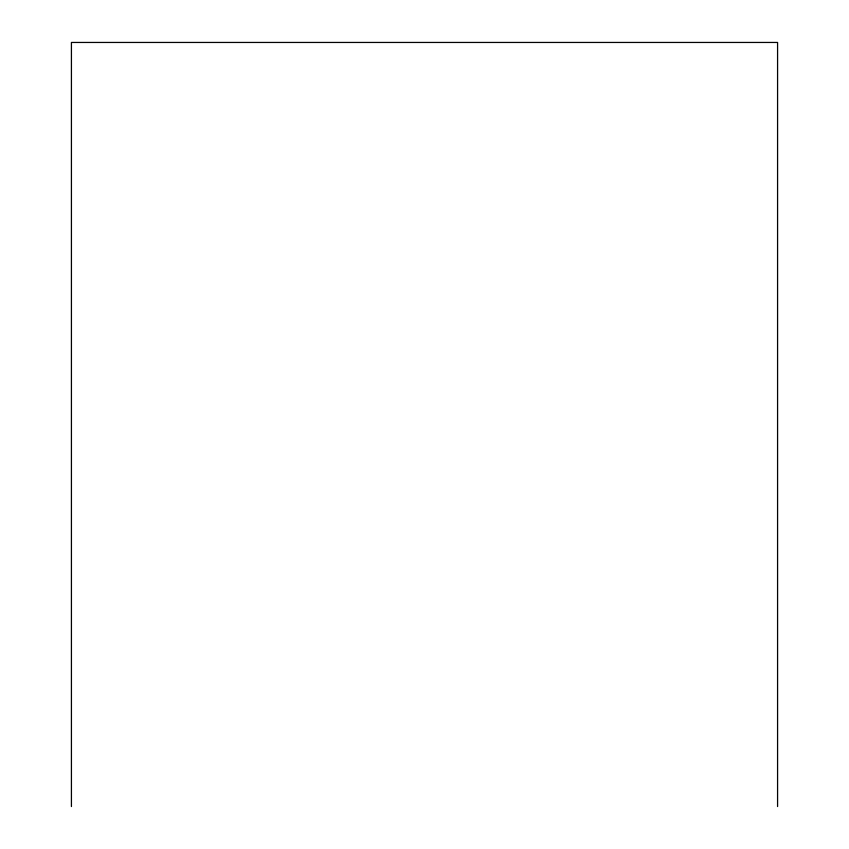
<?xml version="1.0" encoding="UTF-8"?>
<svg xmlns="http://www.w3.org/2000/svg" width="849" height="849" viewBox="0 0 849 849"><rect width="100%" height="100%" fill="white"/><g stroke="black" fill="none" stroke-linecap="round" stroke-linejoin="round"><path stroke-width="1.27" d="M777.578 806.55L777.578 42.45L71.422 42.45L71.422 806.55"/></g></svg>
